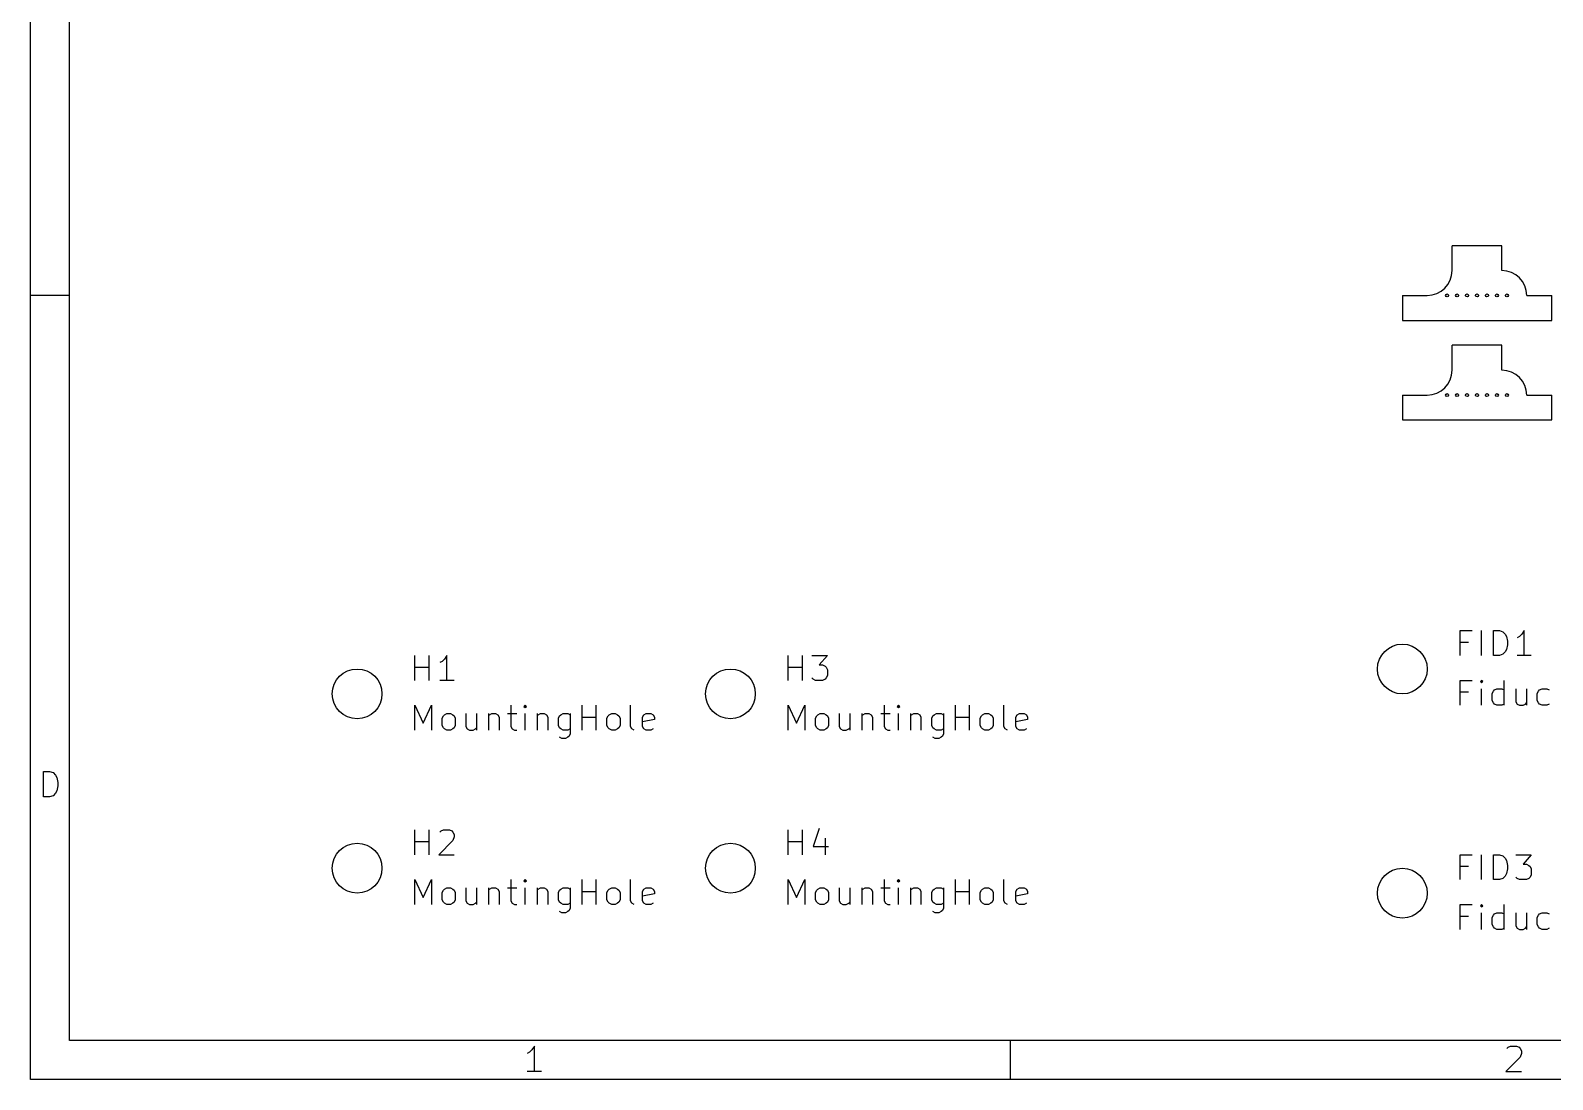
# Model space of a CAD drawing. Extents: x 0.4 to 11.3, y -7.9 to -0.4.
# Drawn here: x 0.394 to 3.452, y -7.874 to -5.768 of the extents above; entities that cross this region are included whole.
import ezdxf

# ---------------------------------------------------------------- set-up
doc = ezdxf.new("R2010")
doc.units = 0
doc.header["$MEASUREMENT"] = 0
doc.layers.add('CYAN2', color=4, linetype='CONTINUOUS')
doc.layers.add('RED2', color=1, linetype='CONTINUOUS')

msp = doc.modelspace()

# ---------------------------------------------------------------- linework, layer by layer
at = {"layer": 'CYAN2', "linetype": 'CONTINUOUS'}
for p, q in [((3.2663, -7.0228), (3.2663, -6.9728)), ((3.2663, -6.9728), (3.2901, -6.9728)), ((3.2829, -6.9966), (3.2663, -6.9966)), ((3.3091, -7.0228), (3.3091, -6.9728)), ((3.3329, -7.0228), (3.3329, -6.9728)), ((3.3329, -6.9728), (3.3449, -6.9728)), ((3.3449, -6.9728), (3.352, -6.9752)), ((3.352, -6.9752), (3.3568, -6.9799)), ((3.3568, -6.9799), (3.3591, -6.9847)), ((3.3591, -6.9847), (3.3615, -6.9942)), ((3.3615, -7.0014), (3.3591, -7.0109)), ((3.3615, -6.9942), (3.3615, -7.0014)), ((3.3853, -6.9847), (3.3806, -6.9871)), ((3.3901, -6.9799), (3.3853, -6.9847)), ((3.3949, -6.9728), (3.3901, -6.9799)), ((3.3949, -7.0228), (3.3949, -6.9728)), ((1.1663, -7.0728), (1.1663, -7.0228)), ((1.1949, -7.0728), (1.1949, -7.0228)), ((1.2258, -7.0299), (1.221, -7.0347)), ((1.2306, -7.0228), (1.2258, -7.0299)), ((1.2306, -7.0728), (1.2306, -7.0228)), ((1.9163, -7.0728), (1.9163, -7.0228)), ((1.9449, -7.0728), (1.9449, -7.0228)), ((1.9639, -7.0228), (1.9949, -7.0228)), ((1.9949, -7.0228), (1.9782, -7.0419)), ((3.3449, -7.0228), (3.3329, -7.0228)), ((3.352, -7.0204), (3.3449, -7.0228)), ((3.3568, -7.0157), (3.352, -7.0204)), ((3.3591, -7.0109), (3.3568, -7.0157)), ((3.4091, -7.0228), (3.3806, -7.0228)), ((1.1663, -7.0466), (1.1949, -7.0466)), ((1.221, -7.0347), (1.2163, -7.0371)), ((1.9163, -7.0466), (1.9449, -7.0466)), ((1.9782, -7.0419), (1.9853, -7.0419)), ((1.9853, -7.0419), (1.9901, -7.0442)), ((1.9901, -7.0442), (1.9925, -7.0466)), ((1.9925, -7.0466), (1.9949, -7.0514)), ((1.9949, -7.0633), (1.9925, -7.068)), ((1.9949, -7.0514), (1.9949, -7.0633)), ((1.2449, -7.0728), (1.2163, -7.0728)), ((1.9663, -7.0704), (1.9639, -7.068)), ((1.971, -7.0728), (1.9663, -7.0704)), ((1.9853, -7.0728), (1.971, -7.0728)), ((1.9901, -7.0704), (1.9853, -7.0728)), ((1.9925, -7.068), (1.9901, -7.0704)), ((3.2663, -7.1228), (3.2663, -7.0728)), ((3.2663, -7.0728), (3.2901, -7.0728)), ((3.3091, -7.0728), (3.3068, -7.0752)), ((3.3068, -7.0752), (3.3091, -7.0776)), ((3.3115, -7.0752), (3.3091, -7.0728)), ((3.3091, -7.0728), (3.3091, -7.0776)), ((3.3091, -7.0776), (3.3115, -7.0752)), ((3.3091, -7.1228), (3.3091, -7.0895)), ((3.3306, -7.099), (3.3329, -7.0942)), ((3.3329, -7.0942), (3.3353, -7.0919)), ((3.3353, -7.0919), (3.3401, -7.0895)), ((3.3401, -7.0895), (3.3496, -7.0895)), ((3.3496, -7.0895), (3.3544, -7.0919)), ((3.3544, -7.1228), (3.3544, -7.0728)), ((3.3782, -7.0895), (3.3782, -7.1157)), ((3.3996, -7.0895), (3.3996, -7.1228)), ((3.421, -7.099), (3.4234, -7.0942)), ((3.4234, -7.0942), (3.4258, -7.0919)), ((3.4258, -7.0919), (3.4306, -7.0895)), ((3.4306, -7.0895), (3.4401, -7.0895)), ((3.4401, -7.0895), (3.4449, -7.0919)), ((1.1663, -7.1728), (1.1663, -7.1228)), ((1.1663, -7.1228), (1.1829, -7.1585)), ((1.1829, -7.1585), (1.1996, -7.1228)), ((1.1996, -7.1228), (1.1996, -7.1728)), ((1.3591, -7.1228), (1.3591, -7.1657)), ((1.3877, -7.1228), (1.3853, -7.1252)), ((1.3853, -7.1252), (1.3877, -7.1276)), ((1.3901, -7.1252), (1.3877, -7.1228)), ((1.3877, -7.1228), (1.3877, -7.1276)), ((1.3877, -7.1276), (1.3901, -7.1252)), ((1.502, -7.1728), (1.502, -7.1228)), ((1.5306, -7.1728), (1.5306, -7.1228)), ((1.5996, -7.1657), (1.5996, -7.1228)), ((1.9163, -7.1728), (1.9163, -7.1228)), ((1.9163, -7.1228), (1.9329, -7.1585)), ((1.9329, -7.1585), (1.9496, -7.1228)), ((1.9496, -7.1228), (1.9496, -7.1728)), ((2.1091, -7.1228), (2.1091, -7.1657)), ((2.1377, -7.1228), (2.1353, -7.1252)), ((2.1353, -7.1252), (2.1377, -7.1276)), ((2.1401, -7.1252), (2.1377, -7.1228)), ((2.1377, -7.1228), (2.1377, -7.1276)), ((2.1377, -7.1276), (2.1401, -7.1252)), ((2.252, -7.1728), (2.252, -7.1228)), ((2.2806, -7.1728), (2.2806, -7.1228)), ((2.3496, -7.1657), (2.3496, -7.1228)), ((3.2829, -7.0966), (3.2663, -7.0966)), ((3.3306, -7.1133), (3.3306, -7.099)), ((3.3329, -7.118), (3.3306, -7.1133)), ((3.3353, -7.1204), (3.3329, -7.118)), ((3.3401, -7.1228), (3.3353, -7.1204)), ((3.3496, -7.1228), (3.3401, -7.1228)), ((3.3544, -7.1204), (3.3496, -7.1228)), ((3.3782, -7.1157), (3.3806, -7.1204)), ((3.3806, -7.1204), (3.3853, -7.1228)), ((3.3853, -7.1228), (3.3925, -7.1228)), ((3.3925, -7.1228), (3.3972, -7.1204)), ((3.3972, -7.1204), (3.3996, -7.118)), ((3.421, -7.1133), (3.421, -7.099)), ((3.4234, -7.118), (3.421, -7.1133)), ((3.4258, -7.1204), (3.4234, -7.118)), ((3.4306, -7.1228), (3.4258, -7.1204)), ((3.4401, -7.1228), (3.4306, -7.1228)), ((3.4449, -7.1204), (3.4401, -7.1228)), ((1.221, -7.149), (1.2234, -7.1442)), ((1.221, -7.1633), (1.221, -7.149)), ((1.2234, -7.1442), (1.2258, -7.1419)), ((1.2258, -7.1419), (1.2306, -7.1395)), ((1.2306, -7.1395), (1.2377, -7.1395)), ((1.2377, -7.1395), (1.2425, -7.1419)), ((1.2425, -7.1419), (1.2449, -7.1442)), ((1.2449, -7.1442), (1.2472, -7.149)), ((1.2472, -7.149), (1.2472, -7.1633)), ((1.2687, -7.1395), (1.2687, -7.1657)), ((1.2901, -7.1395), (1.2901, -7.1728)), ((1.3139, -7.1395), (1.3139, -7.1728)), ((1.3139, -7.1442), (1.3163, -7.1419)), ((1.3163, -7.1419), (1.321, -7.1395)), ((1.321, -7.1395), (1.3282, -7.1395)), ((1.3282, -7.1395), (1.3329, -7.1419)), ((1.3329, -7.1419), (1.3353, -7.1466)), ((1.3353, -7.1466), (1.3353, -7.1728)), ((1.352, -7.1395), (1.371, -7.1395)), ((1.3877, -7.1728), (1.3877, -7.1395)), ((1.4115, -7.1395), (1.4115, -7.1728)), ((1.4115, -7.1442), (1.4139, -7.1419)), ((1.4139, -7.1419), (1.4187, -7.1395)), ((1.4187, -7.1395), (1.4258, -7.1395)), ((1.4258, -7.1395), (1.4306, -7.1419)), ((1.4306, -7.1419), (1.4329, -7.1466)), ((1.4329, -7.1466), (1.4329, -7.1728)), ((1.4544, -7.149), (1.4567, -7.1442)), ((1.4544, -7.1633), (1.4544, -7.149)), ((1.4567, -7.1442), (1.4591, -7.1419)), ((1.4591, -7.1419), (1.4639, -7.1395)), ((1.4639, -7.1395), (1.4734, -7.1395)), ((1.4734, -7.1395), (1.4782, -7.1419)), ((1.4782, -7.1395), (1.4782, -7.1799)), ((1.502, -7.1466), (1.5306, -7.1466)), ((1.552, -7.149), (1.5544, -7.1442)), ((1.552, -7.1633), (1.552, -7.149)), ((1.5544, -7.1442), (1.5567, -7.1419)), ((1.5567, -7.1419), (1.5615, -7.1395)), ((1.5615, -7.1395), (1.5687, -7.1395)), ((1.5687, -7.1395), (1.5734, -7.1419)), ((1.5734, -7.1419), (1.5758, -7.1442)), ((1.5758, -7.1442), (1.5782, -7.149)), ((1.5782, -7.149), (1.5782, -7.1633)), ((1.6234, -7.1466), (1.6258, -7.1419)), ((1.6234, -7.1657), (1.6234, -7.1466)), ((1.6472, -7.1514), (1.6234, -7.1561)), ((1.6258, -7.1419), (1.6306, -7.1395)), ((1.6306, -7.1395), (1.6401, -7.1395)), ((1.6401, -7.1395), (1.6448, -7.1419)), ((1.6448, -7.1419), (1.6472, -7.1466)), ((1.6472, -7.1466), (1.6472, -7.1514)), ((1.971, -7.149), (1.9734, -7.1442)), ((1.971, -7.1633), (1.971, -7.149)), ((1.9734, -7.1442), (1.9758, -7.1419)), ((1.9758, -7.1419), (1.9806, -7.1395)), ((1.9806, -7.1395), (1.9877, -7.1395)), ((1.9877, -7.1395), (1.9925, -7.1419)), ((1.9925, -7.1419), (1.9949, -7.1442)), ((1.9949, -7.1442), (1.9972, -7.149)), ((1.9972, -7.149), (1.9972, -7.1633)), ((2.0187, -7.1395), (2.0187, -7.1657)), ((2.0401, -7.1395), (2.0401, -7.1728)), ((2.0639, -7.1395), (2.0639, -7.1728)), ((2.0639, -7.1442), (2.0663, -7.1419)), ((2.0663, -7.1419), (2.071, -7.1395)), ((2.071, -7.1395), (2.0782, -7.1395)), ((2.0782, -7.1395), (2.0829, -7.1419)), ((2.0829, -7.1419), (2.0853, -7.1466)), ((2.0853, -7.1466), (2.0853, -7.1728)), ((2.102, -7.1395), (2.121, -7.1395)), ((2.1377, -7.1728), (2.1377, -7.1395)), ((2.1615, -7.1395), (2.1615, -7.1728)), ((2.1615, -7.1442), (2.1639, -7.1419)), ((2.1639, -7.1419), (2.1687, -7.1395)), ((2.1687, -7.1395), (2.1758, -7.1395)), ((2.1758, -7.1395), (2.1806, -7.1419)), ((2.1806, -7.1419), (2.1829, -7.1466)), ((2.1829, -7.1466), (2.1829, -7.1728)), ((2.2044, -7.149), (2.2067, -7.1442)), ((2.2044, -7.1633), (2.2044, -7.149)), ((2.2067, -7.1442), (2.2091, -7.1419)), ((2.2091, -7.1419), (2.2139, -7.1395)), ((2.2139, -7.1395), (2.2234, -7.1395)), ((2.2234, -7.1395), (2.2282, -7.1419)), ((2.2282, -7.1395), (2.2282, -7.1799)), ((2.252, -7.1466), (2.2806, -7.1466)), ((2.302, -7.149), (2.3044, -7.1442)), ((2.302, -7.1633), (2.302, -7.149)), ((2.3044, -7.1442), (2.3067, -7.1419)), ((2.3067, -7.1419), (2.3115, -7.1395)), ((2.3115, -7.1395), (2.3187, -7.1395)), ((2.3187, -7.1395), (2.3234, -7.1419)), ((2.3234, -7.1419), (2.3258, -7.1442)), ((2.3258, -7.1442), (2.3282, -7.149)), ((2.3282, -7.149), (2.3282, -7.1633)), ((2.3734, -7.1466), (2.3758, -7.1419)), ((2.3734, -7.1657), (2.3734, -7.1466)), ((2.3972, -7.1514), (2.3734, -7.1561)), ((2.3758, -7.1419), (2.3806, -7.1395)), ((2.3806, -7.1395), (2.3901, -7.1395)), ((2.3901, -7.1395), (2.3948, -7.1419)), ((2.3948, -7.1419), (2.3972, -7.1466)), ((2.3972, -7.1466), (2.3972, -7.1514)), ((1.2234, -7.168), (1.221, -7.1633)), ((1.2258, -7.1704), (1.2234, -7.168)), ((1.2306, -7.1728), (1.2258, -7.1704)), ((1.2377, -7.1728), (1.2306, -7.1728)), ((1.2425, -7.1704), (1.2377, -7.1728)), ((1.2449, -7.168), (1.2425, -7.1704)), ((1.2472, -7.1633), (1.2449, -7.168)), ((1.2687, -7.1657), (1.271, -7.1704)), ((1.271, -7.1704), (1.2758, -7.1728)), ((1.2758, -7.1728), (1.2829, -7.1728)), ((1.2829, -7.1728), (1.2877, -7.1704)), ((1.2877, -7.1704), (1.2901, -7.168)), ((1.3591, -7.1657), (1.3615, -7.1704)), ((1.3615, -7.1704), (1.3663, -7.1728)), ((1.3663, -7.1728), (1.371, -7.1728)), ((1.4567, -7.168), (1.4544, -7.1633)), ((1.4591, -7.1704), (1.4567, -7.168)), ((1.4639, -7.1728), (1.4591, -7.1704)), ((1.4734, -7.1728), (1.4639, -7.1728)), ((1.4782, -7.1704), (1.4734, -7.1728)), ((1.4758, -7.1847), (1.4734, -7.1871)), ((1.4782, -7.1799), (1.4758, -7.1847)), ((1.5544, -7.168), (1.552, -7.1633)), ((1.5567, -7.1704), (1.5544, -7.168)), ((1.5615, -7.1728), (1.5567, -7.1704)), ((1.5687, -7.1728), (1.5615, -7.1728)), ((1.5734, -7.1704), (1.5687, -7.1728)), ((1.5758, -7.168), (1.5734, -7.1704)), ((1.5782, -7.1633), (1.5758, -7.168)), ((1.602, -7.1704), (1.5996, -7.1657)), ((1.6067, -7.1728), (1.602, -7.1704)), ((1.6258, -7.1704), (1.6234, -7.1657)), ((1.6306, -7.1728), (1.6258, -7.1704)), ((1.6401, -7.1728), (1.6306, -7.1728)), ((1.6448, -7.1704), (1.6401, -7.1728)), ((1.9734, -7.168), (1.971, -7.1633)), ((1.9758, -7.1704), (1.9734, -7.168)), ((1.9806, -7.1728), (1.9758, -7.1704)), ((1.9877, -7.1728), (1.9806, -7.1728)), ((1.9925, -7.1704), (1.9877, -7.1728)), ((1.9949, -7.168), (1.9925, -7.1704)), ((1.9972, -7.1633), (1.9949, -7.168)), ((2.0187, -7.1657), (2.021, -7.1704)), ((2.021, -7.1704), (2.0258, -7.1728)), ((2.0258, -7.1728), (2.0329, -7.1728)), ((2.0329, -7.1728), (2.0377, -7.1704)), ((2.0377, -7.1704), (2.0401, -7.168)), ((2.1091, -7.1657), (2.1115, -7.1704)), ((2.1115, -7.1704), (2.1163, -7.1728)), ((2.1163, -7.1728), (2.121, -7.1728)), ((2.2067, -7.168), (2.2044, -7.1633)), ((2.2091, -7.1704), (2.2067, -7.168)), ((2.2139, -7.1728), (2.2091, -7.1704)), ((2.2234, -7.1728), (2.2139, -7.1728)), ((2.2282, -7.1704), (2.2234, -7.1728)), ((2.2258, -7.1847), (2.2234, -7.1871)), ((2.2282, -7.1799), (2.2258, -7.1847)), ((2.3044, -7.168), (2.302, -7.1633)), ((2.3067, -7.1704), (2.3044, -7.168)), ((2.3115, -7.1728), (2.3067, -7.1704)), ((2.3187, -7.1728), (2.3115, -7.1728)), ((2.3234, -7.1704), (2.3187, -7.1728)), ((2.3258, -7.168), (2.3234, -7.1704)), ((2.3282, -7.1633), (2.3258, -7.168)), ((2.352, -7.1704), (2.3496, -7.1657)), ((2.3567, -7.1728), (2.352, -7.1704)), ((2.3758, -7.1704), (2.3734, -7.1657)), ((2.3806, -7.1728), (2.3758, -7.1704)), ((2.3901, -7.1728), (2.3806, -7.1728)), ((2.3948, -7.1704), (2.3901, -7.1728)), ((1.4615, -7.1895), (1.4567, -7.1871)), ((1.4687, -7.1895), (1.4615, -7.1895)), ((1.4734, -7.1871), (1.4687, -7.1895)), ((2.2115, -7.1895), (2.2067, -7.1871)), ((2.2187, -7.1895), (2.2115, -7.1895)), ((2.2234, -7.1871), (2.2187, -7.1895)), ((1.1663, -7.4228), (1.1663, -7.3728)), ((1.1663, -7.3966), (1.1949, -7.3966)), ((1.1949, -7.4228), (1.1949, -7.3728)), ((1.2425, -7.3942), (1.2139, -7.4228)), ((1.2163, -7.3776), (1.2187, -7.3752)), ((1.2187, -7.3752), (1.2234, -7.3728)), ((1.2234, -7.3728), (1.2353, -7.3728)), ((1.2353, -7.3728), (1.2401, -7.3752)), ((1.2401, -7.3752), (1.2425, -7.3776)), ((1.2425, -7.3776), (1.2449, -7.3823)), ((1.2449, -7.3871), (1.2425, -7.3942)), ((1.2449, -7.3823), (1.2449, -7.3871)), ((1.9163, -7.4228), (1.9163, -7.3728)), ((1.9163, -7.3966), (1.9449, -7.3966)), ((1.9449, -7.4228), (1.9449, -7.3728)), ((1.9782, -7.3704), (1.9663, -7.4061)), ((1.9901, -7.3895), (1.9901, -7.4228)), ((1.2139, -7.4228), (1.2449, -7.4228)), ((1.9663, -7.4061), (1.9972, -7.4061)), ((3.2663, -7.4728), (3.2663, -7.4228)), ((3.2663, -7.4228), (3.2901, -7.4228)), ((3.3091, -7.4728), (3.3091, -7.4228)), ((3.3329, -7.4728), (3.3329, -7.4228)), ((3.3329, -7.4228), (3.3449, -7.4228)), ((3.3449, -7.4228), (3.352, -7.4252)), ((3.352, -7.4252), (3.3568, -7.4299)), ((3.3568, -7.4299), (3.3591, -7.4347)), ((3.3782, -7.4228), (3.4091, -7.4228)), ((3.4091, -7.4228), (3.3925, -7.4419)), ((3.2829, -7.4466), (3.2663, -7.4466)), ((3.3591, -7.4609), (3.3568, -7.4657)), ((3.3591, -7.4347), (3.3615, -7.4442)), ((3.3615, -7.4514), (3.3591, -7.4609)), ((3.3615, -7.4442), (3.3615, -7.4514)), ((3.3925, -7.4419), (3.3996, -7.4419)), ((3.3996, -7.4419), (3.4044, -7.4442)), ((3.4044, -7.4442), (3.4068, -7.4466)), ((3.4068, -7.4466), (3.4091, -7.4514)), ((3.4091, -7.4514), (3.4091, -7.4633)), ((1.1663, -7.5228), (1.1663, -7.4728)), ((1.1663, -7.4728), (1.1829, -7.5085)), ((1.1829, -7.5085), (1.1996, -7.4728)), ((1.1996, -7.4728), (1.1996, -7.5228)), ((1.2234, -7.4942), (1.2258, -7.4919)), ((1.2258, -7.4919), (1.2306, -7.4895)), ((1.2306, -7.4895), (1.2377, -7.4895)), ((1.2377, -7.4895), (1.2425, -7.4919)), ((1.2425, -7.4919), (1.2449, -7.4942)), ((1.2687, -7.4895), (1.2687, -7.5157)), ((1.2901, -7.4895), (1.2901, -7.5228)), ((1.3139, -7.4895), (1.3139, -7.5228)), ((1.3139, -7.4942), (1.3163, -7.4919)), ((1.3163, -7.4919), (1.321, -7.4895)), ((1.321, -7.4895), (1.3282, -7.4895)), ((1.3282, -7.4895), (1.3329, -7.4919)), ((1.3329, -7.4919), (1.3353, -7.4966)), ((1.352, -7.4895), (1.371, -7.4895)), ((1.3591, -7.4728), (1.3591, -7.5157)), ((1.3877, -7.4728), (1.3853, -7.4752)), ((1.3853, -7.4752), (1.3877, -7.4776)), ((1.3901, -7.4752), (1.3877, -7.4728)), ((1.3877, -7.4728), (1.3877, -7.4776)), ((1.3877, -7.4776), (1.3901, -7.4752)), ((1.3877, -7.5228), (1.3877, -7.4895)), ((1.4115, -7.4895), (1.4115, -7.5228)), ((1.4115, -7.4942), (1.4139, -7.4919)), ((1.4139, -7.4919), (1.4187, -7.4895)), ((1.4187, -7.4895), (1.4258, -7.4895)), ((1.4258, -7.4895), (1.4306, -7.4919)), ((1.4306, -7.4919), (1.4329, -7.4966)), ((1.4567, -7.4942), (1.4591, -7.4919)), ((1.4591, -7.4919), (1.4639, -7.4895)), ((1.4639, -7.4895), (1.4734, -7.4895)), ((1.4734, -7.4895), (1.4782, -7.4919)), ((1.4782, -7.4895), (1.4782, -7.5299)), ((1.502, -7.5228), (1.502, -7.4728)), ((1.5306, -7.5228), (1.5306, -7.4728)), ((1.5544, -7.4942), (1.5567, -7.4919)), ((1.5567, -7.4919), (1.5615, -7.4895)), ((1.5615, -7.4895), (1.5687, -7.4895)), ((1.5687, -7.4895), (1.5734, -7.4919)), ((1.5734, -7.4919), (1.5758, -7.4942)), ((1.5996, -7.5157), (1.5996, -7.4728)), ((1.6234, -7.4966), (1.6258, -7.4919)), ((1.6258, -7.4919), (1.6306, -7.4895)), ((1.6306, -7.4895), (1.6401, -7.4895)), ((1.6401, -7.4895), (1.6448, -7.4919)), ((1.6448, -7.4919), (1.6472, -7.4966)), ((1.9163, -7.5228), (1.9163, -7.4728)), ((1.9163, -7.4728), (1.9329, -7.5085)), ((1.9329, -7.5085), (1.9496, -7.4728)), ((1.9496, -7.4728), (1.9496, -7.5228)), ((1.9734, -7.4942), (1.9758, -7.4919)), ((1.9758, -7.4919), (1.9806, -7.4895)), ((1.9806, -7.4895), (1.9877, -7.4895)), ((1.9877, -7.4895), (1.9925, -7.4919)), ((1.9925, -7.4919), (1.9949, -7.4942)), ((2.0187, -7.4895), (2.0187, -7.5157)), ((2.0401, -7.4895), (2.0401, -7.5228)), ((2.0639, -7.4895), (2.0639, -7.5228)), ((2.0639, -7.4942), (2.0663, -7.4919)), ((2.0663, -7.4919), (2.071, -7.4895)), ((2.071, -7.4895), (2.0782, -7.4895)), ((2.0782, -7.4895), (2.0829, -7.4919)), ((2.0829, -7.4919), (2.0853, -7.4966)), ((2.102, -7.4895), (2.121, -7.4895)), ((2.1091, -7.4728), (2.1091, -7.5157)), ((2.1377, -7.4728), (2.1353, -7.4752)), ((2.1353, -7.4752), (2.1377, -7.4776)), ((2.1401, -7.4752), (2.1377, -7.4728)), ((2.1377, -7.4728), (2.1377, -7.4776)), ((2.1377, -7.4776), (2.1401, -7.4752)), ((2.1377, -7.5228), (2.1377, -7.4895)), ((2.1615, -7.4895), (2.1615, -7.5228)), ((2.1615, -7.4942), (2.1639, -7.4919)), ((2.1639, -7.4919), (2.1687, -7.4895)), ((2.1687, -7.4895), (2.1758, -7.4895)), ((2.1758, -7.4895), (2.1806, -7.4919)), ((2.1806, -7.4919), (2.1829, -7.4966)), ((2.2067, -7.4942), (2.2091, -7.4919)), ((2.2091, -7.4919), (2.2139, -7.4895)), ((2.2139, -7.4895), (2.2234, -7.4895)), ((2.2234, -7.4895), (2.2282, -7.4919)), ((2.2282, -7.4895), (2.2282, -7.5299)), ((2.252, -7.5228), (2.252, -7.4728)), ((2.2806, -7.5228), (2.2806, -7.4728)), ((2.3044, -7.4942), (2.3067, -7.4919)), ((2.3067, -7.4919), (2.3115, -7.4895)), ((2.3115, -7.4895), (2.3187, -7.4895)), ((2.3187, -7.4895), (2.3234, -7.4919)), ((2.3234, -7.4919), (2.3258, -7.4942)), ((2.3496, -7.5157), (2.3496, -7.4728)), ((2.3734, -7.4966), (2.3758, -7.4919)), ((2.3758, -7.4919), (2.3806, -7.4895)), ((2.3806, -7.4895), (2.3901, -7.4895)), ((2.3901, -7.4895), (2.3948, -7.4919)), ((2.3948, -7.4919), (2.3972, -7.4966)), ((3.3449, -7.4728), (3.3329, -7.4728)), ((3.352, -7.4704), (3.3449, -7.4728)), ((3.3568, -7.4657), (3.352, -7.4704)), ((3.3806, -7.4704), (3.3782, -7.468)), ((3.3853, -7.4728), (3.3806, -7.4704)), ((3.3996, -7.4728), (3.3853, -7.4728)), ((3.4044, -7.4704), (3.3996, -7.4728)), ((3.4068, -7.468), (3.4044, -7.4704)), ((3.4091, -7.4633), (3.4068, -7.468)), ((1.221, -7.499), (1.2234, -7.4942)), ((1.221, -7.5133), (1.221, -7.499)), ((1.2234, -7.518), (1.221, -7.5133)), ((1.2258, -7.5204), (1.2234, -7.518)), ((1.2306, -7.5228), (1.2258, -7.5204)), ((1.2377, -7.5228), (1.2306, -7.5228)), ((1.2425, -7.5204), (1.2377, -7.5228)), ((1.2449, -7.518), (1.2425, -7.5204)), ((1.2449, -7.4942), (1.2472, -7.499)), ((1.2472, -7.5133), (1.2449, -7.518)), ((1.2472, -7.499), (1.2472, -7.5133)), ((1.2687, -7.5157), (1.271, -7.5204)), ((1.271, -7.5204), (1.2758, -7.5228)), ((1.2758, -7.5228), (1.2829, -7.5228)), ((1.2829, -7.5228), (1.2877, -7.5204)), ((1.2877, -7.5204), (1.2901, -7.518)), ((1.3353, -7.4966), (1.3353, -7.5228)), ((1.3591, -7.5157), (1.3615, -7.5204)), ((1.3615, -7.5204), (1.3663, -7.5228)), ((1.3663, -7.5228), (1.371, -7.5228)), ((1.4329, -7.4966), (1.4329, -7.5228)), ((1.4544, -7.499), (1.4567, -7.4942)), ((1.4544, -7.5133), (1.4544, -7.499)), ((1.4567, -7.518), (1.4544, -7.5133)), ((1.4591, -7.5204), (1.4567, -7.518)), ((1.4639, -7.5228), (1.4591, -7.5204)), ((1.4734, -7.5228), (1.4639, -7.5228)), ((1.4782, -7.5204), (1.4734, -7.5228)), ((1.502, -7.4966), (1.5306, -7.4966)), ((1.552, -7.499), (1.5544, -7.4942)), ((1.552, -7.5133), (1.552, -7.499)), ((1.5544, -7.518), (1.552, -7.5133)), ((1.5567, -7.5204), (1.5544, -7.518)), ((1.5615, -7.5228), (1.5567, -7.5204)), ((1.5687, -7.5228), (1.5615, -7.5228)), ((1.5734, -7.5204), (1.5687, -7.5228)), ((1.5758, -7.518), (1.5734, -7.5204)), ((1.5758, -7.4942), (1.5782, -7.499)), ((1.5782, -7.5133), (1.5758, -7.518)), ((1.5782, -7.499), (1.5782, -7.5133)), ((1.602, -7.5204), (1.5996, -7.5157)), ((1.6067, -7.5228), (1.602, -7.5204)), ((1.6234, -7.5157), (1.6234, -7.4966)), ((1.6472, -7.5014), (1.6234, -7.5061)), ((1.6258, -7.5204), (1.6234, -7.5157)), ((1.6306, -7.5228), (1.6258, -7.5204)), ((1.6401, -7.5228), (1.6306, -7.5228)), ((1.6448, -7.5204), (1.6401, -7.5228)), ((1.6472, -7.4966), (1.6472, -7.5014)), ((1.971, -7.499), (1.9734, -7.4942)), ((1.971, -7.5133), (1.971, -7.499)), ((1.9734, -7.518), (1.971, -7.5133)), ((1.9758, -7.5204), (1.9734, -7.518)), ((1.9806, -7.5228), (1.9758, -7.5204)), ((1.9877, -7.5228), (1.9806, -7.5228)), ((1.9925, -7.5204), (1.9877, -7.5228)), ((1.9949, -7.518), (1.9925, -7.5204)), ((1.9949, -7.4942), (1.9972, -7.499)), ((1.9972, -7.5133), (1.9949, -7.518)), ((1.9972, -7.499), (1.9972, -7.5133)), ((2.0187, -7.5157), (2.021, -7.5204)), ((2.021, -7.5204), (2.0258, -7.5228)), ((2.0258, -7.5228), (2.0329, -7.5228)), ((2.0329, -7.5228), (2.0377, -7.5204)), ((2.0377, -7.5204), (2.0401, -7.518)), ((2.0853, -7.4966), (2.0853, -7.5228)), ((2.1091, -7.5157), (2.1115, -7.5204)), ((2.1115, -7.5204), (2.1163, -7.5228)), ((2.1163, -7.5228), (2.121, -7.5228)), ((2.1829, -7.4966), (2.1829, -7.5228)), ((2.2044, -7.499), (2.2067, -7.4942)), ((2.2044, -7.5133), (2.2044, -7.499)), ((2.2067, -7.518), (2.2044, -7.5133)), ((2.2091, -7.5204), (2.2067, -7.518)), ((2.2139, -7.5228), (2.2091, -7.5204)), ((2.2234, -7.5228), (2.2139, -7.5228)), ((2.2282, -7.5204), (2.2234, -7.5228)), ((2.252, -7.4966), (2.2806, -7.4966)), ((2.302, -7.499), (2.3044, -7.4942)), ((2.302, -7.5133), (2.302, -7.499)), ((2.3044, -7.518), (2.302, -7.5133)), ((2.3067, -7.5204), (2.3044, -7.518)), ((2.3115, -7.5228), (2.3067, -7.5204)), ((2.3187, -7.5228), (2.3115, -7.5228)), ((2.3234, -7.5204), (2.3187, -7.5228)), ((2.3258, -7.518), (2.3234, -7.5204)), ((2.3258, -7.4942), (2.3282, -7.499)), ((2.3282, -7.5133), (2.3258, -7.518)), ((2.3282, -7.499), (2.3282, -7.5133)), ((2.352, -7.5204), (2.3496, -7.5157)), ((2.3567, -7.5228), (2.352, -7.5204)), ((2.3734, -7.5157), (2.3734, -7.4966)), ((2.3972, -7.5014), (2.3734, -7.5061)), ((2.3758, -7.5204), (2.3734, -7.5157)), ((2.3806, -7.5228), (2.3758, -7.5204)), ((2.3901, -7.5228), (2.3806, -7.5228)), ((2.3948, -7.5204), (2.3901, -7.5228)), ((2.3972, -7.4966), (2.3972, -7.5014)), ((3.2663, -7.5728), (3.2663, -7.5228)), ((3.2663, -7.5228), (3.2901, -7.5228)), ((3.3091, -7.5228), (3.3068, -7.5252)), ((3.3115, -7.5252), (3.3091, -7.5228)), ((3.3091, -7.5228), (3.3091, -7.5276)), ((3.3544, -7.5728), (3.3544, -7.5228)), ((1.4615, -7.5395), (1.4567, -7.5371)), ((1.4687, -7.5395), (1.4615, -7.5395)), ((1.4734, -7.5371), (1.4687, -7.5395)), ((1.4758, -7.5347), (1.4734, -7.5371)), ((1.4782, -7.5299), (1.4758, -7.5347)), ((2.2115, -7.5395), (2.2067, -7.5371)), ((2.2187, -7.5395), (2.2115, -7.5395)), ((2.2234, -7.5371), (2.2187, -7.5395)), ((2.2258, -7.5347), (2.2234, -7.5371)), ((2.2282, -7.5299), (2.2258, -7.5347)), ((3.2829, -7.5466), (3.2663, -7.5466)), ((3.3068, -7.5252), (3.3091, -7.5276)), ((3.3091, -7.5276), (3.3115, -7.5252)), ((3.3091, -7.5728), (3.3091, -7.5395)), ((3.3306, -7.549), (3.3329, -7.5442)), ((3.3306, -7.5633), (3.3306, -7.549)), ((3.3329, -7.5442), (3.3353, -7.5419)), ((3.3353, -7.5419), (3.3401, -7.5395)), ((3.3401, -7.5395), (3.3496, -7.5395)), ((3.3496, -7.5395), (3.3544, -7.5419)), ((3.3782, -7.5395), (3.3782, -7.5657)), ((3.3996, -7.5395), (3.3996, -7.5728)), ((3.421, -7.549), (3.4234, -7.5442)), ((3.421, -7.5633), (3.421, -7.549)), ((3.4234, -7.5442), (3.4258, -7.5419)), ((3.4258, -7.5419), (3.4306, -7.5395)), ((3.4306, -7.5395), (3.4401, -7.5395)), ((3.4401, -7.5395), (3.4449, -7.5419)), ((3.3329, -7.568), (3.3306, -7.5633)), ((3.3353, -7.5704), (3.3329, -7.568)), ((3.3401, -7.5728), (3.3353, -7.5704)), ((3.3496, -7.5728), (3.3401, -7.5728)), ((3.3544, -7.5704), (3.3496, -7.5728)), ((3.3782, -7.5657), (3.3806, -7.5704)), ((3.3806, -7.5704), (3.3853, -7.5728)), ((3.3853, -7.5728), (3.3925, -7.5728)), ((3.3925, -7.5728), (3.3972, -7.5704)), ((3.3972, -7.5704), (3.3996, -7.568)), ((3.4234, -7.568), (3.421, -7.5633)), ((3.4258, -7.5704), (3.4234, -7.568)), ((3.4306, -7.5728), (3.4258, -7.5704)), ((3.4401, -7.5728), (3.4306, -7.5728)), ((3.4449, -7.5704), (3.4401, -7.5728))]:
    msp.add_line(p, q, dxfattribs=at)
at = {"layer": 'RED2', "linetype": 'CONTINUOUS'}
for p, q in [((0.3937, -7.8743), (0.3937, -0.3937)), ((0.4724, -7.7956), (0.4724, -0.4724)), ((3.25, -6.25), (3.25, -6.2)), ((3.35, -6.2), (3.25, -6.2)), ((3.35, -6.25), (3.35, -6.2)), ((0.3937, -6.2992), (0.4724, -6.2992)), ((3.15, -6.3), (3.2, -6.3)), ((3.15, -6.3), (3.15, -6.35)), ((3.4, -6.3), (3.45, -6.3)), ((3.45, -6.35), (3.45, -6.3)), ((3.15, -6.35), (3.45, -6.35)), ((3.25, -6.45), (3.25, -6.4)), ((3.35, -6.4), (3.25, -6.4)), ((3.35, -6.45), (3.35, -6.4)), ((3.15, -6.5), (3.2, -6.5)), ((3.15, -6.5), (3.15, -6.55)), ((3.4, -6.5), (3.45, -6.5)), ((3.45, -6.55), (3.45, -6.5)), ((3.15, -6.55), (3.45, -6.55)), ((0.4197, -7.3068), (0.4197, -7.2557)), ((0.4197, -7.2557), (0.4319, -7.2557)), ((0.4319, -7.2557), (0.4392, -7.2581)), ((0.4392, -7.2581), (0.444, -7.263)), ((0.444, -7.263), (0.4465, -7.2678)), ((0.4465, -7.2678), (0.4489, -7.2776)), ((0.4489, -7.2776), (0.4489, -7.2849)), ((0.4319, -7.3068), (0.4197, -7.3068)), ((0.4392, -7.3044), (0.4319, -7.3068)), ((0.444, -7.2995), (0.4392, -7.3044)), ((0.4465, -7.2946), (0.444, -7.2995)), ((0.4489, -7.2849), (0.4465, -7.2946)), ((11.2206, -7.7956), (0.4724, -7.7956)), ((2.3622, -7.7956), (2.3622, -7.8743)), ((1.3965, -7.8193), (1.3916, -7.8217)), ((1.4013, -7.8144), (1.3965, -7.8193)), ((1.4062, -7.8071), (1.4013, -7.8144)), ((1.4062, -7.8583), (1.4062, -7.8071)), ((3.3601, -7.812), (3.3625, -7.8096)), ((3.3625, -7.8096), (3.3674, -7.8071)), ((3.3674, -7.8071), (3.3796, -7.8071)), ((3.3796, -7.8071), (3.3845, -7.8096)), ((3.3845, -7.8096), (3.3869, -7.812)), ((3.3869, -7.812), (3.3893, -7.8169)), ((3.3893, -7.8217), (3.3869, -7.8291)), ((3.3893, -7.8169), (3.3893, -7.8217)), ((1.4208, -7.8583), (1.3916, -7.8583)), ((3.3869, -7.8291), (3.3576, -7.8583)), ((3.3576, -7.8583), (3.3893, -7.8583)), ((11.2993, -7.8743), (0.3937, -7.8743))]:
    msp.add_line(p, q, dxfattribs=at)
at = {"layer": 'RED2'}
for centre, radius in [((3.24, -6.3), 0.003), ((3.26, -6.3), 0.003), ((3.28, -6.3), 0.003), ((3.3, -6.3), 0.003), ((3.32, -6.3), 0.003), ((3.34, -6.3), 0.003), ((3.36, -6.3), 0.003), ((3.24, -6.5), 0.003), ((3.26, -6.5), 0.003), ((3.28, -6.5), 0.003), ((3.3, -6.5), 0.003), ((3.32, -6.5), 0.003), ((3.34, -6.5), 0.003), ((3.36, -6.5), 0.003), ((3.15, -7.05), 0.05), ((1.05, -7.1), 0.05), ((1.8, -7.1), 0.05), ((1.05, -7.45), 0.05), ((1.8, -7.45), 0.05), ((3.15, -7.5), 0.05)]:
    msp.add_circle(centre, radius, dxfattribs=at)
for centre, start, end in [((3.2, -6.25), -90, 0), ((3.35, -6.3), 0, 90), ((3.2, -6.45), -90, 0), ((3.35, -6.5), 0, 90)]:
    msp.add_arc(centre, 0.05, start, end, dxfattribs=at)

doc.saveas('drawing.dxf')
